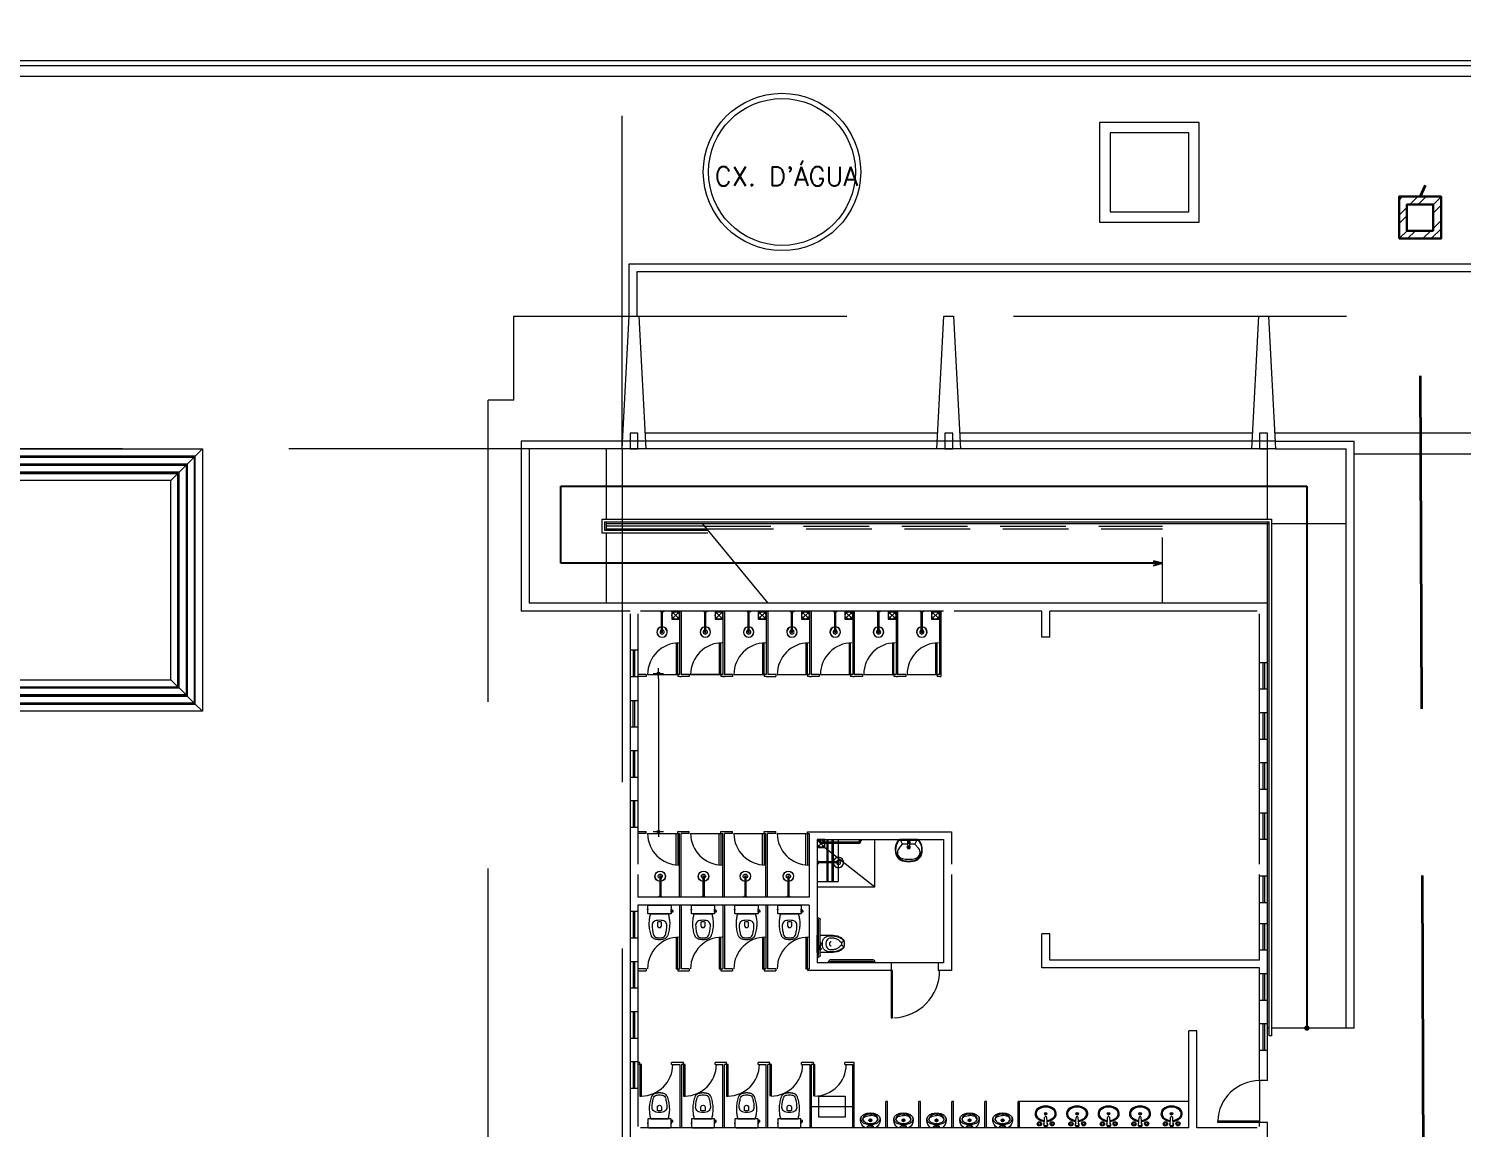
# Model space of a CAD drawing. Header units: millimetres. Extents: x 214 to 1190, y -192 to 1092.
# Drawn here: x 643.88 to 671.2, y 946.25 to 967.21 of the extents above; entities that cross this region are included whole.
import ezdxf
from ezdxf.enums import TextEntityAlignment as Align

# ---------------------------------------------------------------- set-up
doc = ezdxf.new("R2010")
doc.units = ezdxf.units.MM
for name, pattern in [('DASHDOT', [25.4, 12.7, -6.35, 0, -6.35]), ('HIDDEN', [9.525, 6.35, -3.175]), ('HIDDEN2', [4.7625, 3.175, -1.5875]), ('NASCOSTA2', [0.1875, 0.125, -0.0625])]:
    doc.linetypes.add(name, pattern=pattern)
for name, color, linetype, lineweight in [('I-ARQ', 8, 'Continuous', 0), ('I-CAIXAS', 3, 'Continuous', 30), ('I-ELET_PISO', 5, 'HIDDEN', 35), ('I-NORMO_ARQ', 9, 'Continuous', 0)]:
    doc.layers.add(name, color=color, linetype=linetype, lineweight=lineweight)
doc.styles.add('COTA100', font='ROMANS.SHX')
doc.styles.add('COTA200', font='ROMANS.SHX')
doc.dimstyles.new('COTA100', dxfattribs={"dimtxt": 0.18, "dimasz": 0.18, "dimexe": 0.05, "dimexo": 0.06, "dimgap": 0.1, "dimtad": 1, "dimzin": 4, "dimdsep": 46, "dimtxsty": 'COTA100', "dimblk": 'BOLA', "dimcen": 0.09, "dimdle": 0.05, "dimse1": 1, "dimse2": 1, "dimclrd": 256, "dimclrt": 2, "dimadec": 0, "dimazin": 0, "dimtfac": 1, "dimtix": 1, "dimtmove": 2, "dimatfit": 1, "dimldrblk": 'OPEN30', "dimfxl": 1, "dimtolj": 1, "dimtzin": 4, "dimarcsym": 0})

# ---------------------------------------------------------------- blocks, each defined once
blk = doc.blocks.new('A$C7A5F3391')
at = {"layer": 'I-ARQ', "ltscale": 10}
for p, q in [((0.135, 4.865), (0, 5)), ((4.865, 4.865), (5, 5)), ((0.29, 4.71), (0.155, 4.845)), ((0.445, 4.555), (0.31, 4.69)), ((4.555, 4.555), (4.69, 4.69)), ((4.71, 4.71), (4.845, 4.845)), ((0.465, 4.535), (0.6, 4.4)), ((4.535, 4.535), (4.4, 4.4)), ((0.465, 0.465), (0.6, 0.6)), ((4.535, 0.465), (4.4, 0.6)), ((0.29, 0.29), (0.155, 0.155)), ((0.445, 0.445), (0.31, 0.31)), ((4.555, 0.445), (4.69, 0.31)), ((4.71, 0.29), (4.845, 0.155)), ((0.135, 0.135), (0, 0)), ((4.865, 0.135), (5, 0))]:
    blk.add_line(p, q, dxfattribs=at)
for points in [[(0, 4.865), (0, 5), (5, 5), (5, 0), (4.865, 0)], [(5, 0.135), (5, 0), (0, 0), (0, 5), (0.135, 5)], [(0, 4.71), (0, 4.845)], [(0, 4.555), (0, 4.69)], [(0.135, 4.865), (0.135, 0.135), (4.865, 0.135)], [(4.865, 0.135), (4.865, 4.865), (0.135, 4.865)], [(0.155, 4.845), (4.845, 4.845), (4.845, 0.155), (0.155, 0.155), (0.155, 4.845)], [(0.29, 4.71), (0.29, 0.29), (4.71, 0.29)], [(0.29, 4.575), (0.29, 4.71), (4.71, 4.71), (4.71, 0.465)], [(4.71, 0.29), (4.71, 4.71), (0.29, 4.71)], [(4.535, 0.29), (0.29, 0.29), (0.29, 4.535)], [(4.535, 0.465), (0.465, 0.465), (0.465, 4.535)], [(4.535, 0), (4.4, 0)]]:
    blk.add_lwpolyline(points, dxfattribs=at)
for points in [[(4.69, 0.31), (0.31, 0.31), (0.31, 4.69), (4.69, 4.69), (4.69, 0.31)], [(4.555, 0.445), (4.555, 4.555), (0.445, 4.555), (0.445, 0.445), (4.555, 0.445)], [(0.465, 4.535), (0.465, 0.465), (4.535, 0.465), (4.535, 4.535)], [(4.4, 0.6), (4.4, 4.4), (0.6, 4.4), (0.6, 0.6), (4.4, 0.6)]]:
    blk.add_lwpolyline(points, close=True, dxfattribs=at)
blk = doc.blocks.new('_Open30')
at = {"color": 0, "linetype": 'ByBlock', "lineweight": -2}
for p, q in [((-1, 0.27), (0, 0)), ((0, 0), (-1, -0.27)), ((0, 0), (-1, 0))]:
    blk.add_line(p, q, dxfattribs=at)
blk = doc.blocks.new('BOLA')
blk.add_hatch(color=0).paths.add_polyline_path([(-0.25, 0, 1), (0.25, 0, 1)])
at = {"color": 0}
for p, q in [((-1, 0), (-0.25, 0)), ((0, 1), (0, 0.25)), ((0.25, 0), (1, 0)), ((0, -0.25), (0, -1))]:
    blk.add_line(p, q, dxfattribs=at)
blk.add_circle((0, 0), 0.25, dxfattribs=at)
blk = doc.blocks.new('M-712-s')
blk.add_lwpolyline([(0, -0.28, -0.054423), (-0.08, -0.269, -0.129975), (-0.14, -0.24, -0.115349), (-0.18, -0.19, -0.10182), (-0.186, -0.14, -0.216856), (-0.112, -0.002, -0.186978), (-0.108, 0), (0, 0), (0.108, 0, -0.186978), (0.112, -0.002, -0.216856), (0.186, -0.14, -0.10182), (0.18, -0.19, -0.115349), (0.14, -0.24, -0.129975), (0.08, -0.269, -0.054423)], format="xyb", close=True)
for points in [[(-0.022, -0.036, 0.511016), (-0.026, -0.03), (-0.049, -0.027, -0.298443), (-0.053, -0.025), (-0.054, 0)], [(0.022, -0.036, -0.511016), (0.026, -0.03), (0.049, -0.027, 0.298443), (0.053, -0.025), (0.055, 0)], [(-0.144, -0.152, 0.234308), (-0.1, -0.211, 0.122381), (0, -0.234)], [(-0.059, -0.003), (-0.057, -0.023, 0.358326), (-0.05, -0.029), (-0.027, -0.032, -0.447938), (-0.025, -0.035, 0.216474), (-0.024, -0.058)], [(0.144, -0.152, -0.234308), (0.1, -0.211, -0.122381), (0, -0.234)], [(0.059, -0.003), (0.057, -0.023, -0.358326), (0.05, -0.029), (0.027, -0.032, 0.447938), (0.025, -0.035, -0.216474), (0.024, -0.058)]]:
    blk.add_lwpolyline(points, format="xyb")
for centre, radius in [((-0.024, -0.141), 0.004), ((0, -0.045), 0.024), ((-0.017, -0.124), 0.004), ((-0.017, -0.158), 0.004), ((0, -0.045), 0.0075), ((0, -0.117), 0.004), ((0, -0.141), 0.004), ((0, -0.165), 0.004), ((0.017, -0.124), 0.004), ((0.017, -0.158), 0.004), ((0.024, -0.141), 0.004)]:
    blk.add_circle(centre, radius)
at = {"linetype": 'DASHDOT'}
blk.add_circle((0, -0.141), 0.024, dxfattribs=at)
for centre, radius, start, end in [((-0.114, -0.167), 0.0703, 144.1436, 198.97), ((-0.065, -0.204), 0.131, 109.1635, 143.5427), ((-0.091, -0.166), 0.0543, 165.3439, 194.6479), ((-0.091, -0.166), 0.0543, 151.102, 165.3439), ((-0.047, -0.148), 0.102, 198.4266, 238.893), ((-0.043, -0.202), 0.114, 103.6891, 147.0714), ((-0.007, -0.337), 0.276, 92.3143, 111.5339), ((-0.003, -0.061), 0.199, 240.9353, 270.9922), ((-0.005, -0.275), 0.195, 88.4724, 109.3888), ((0.005, -0.275), 0.195, 70.6112, 91.5276), ((0.003, -0.061), 0.199, 269.0078, 299.0647), ((0.007, -0.337), 0.276, 68.4661, 87.6857), ((0.043, -0.202), 0.114, 32.9286, 76.3109), ((0.047, -0.148), 0.102, 301.107, 341.5734), ((0.065, -0.204), 0.131, 36.4573, 70.8365), ((0.091, -0.166), 0.0543, 14.6561, 28.898), ((0.091, -0.166), 0.0543, 345.3521, 14.6561), ((0.114, -0.167), 0.0703, 341.03, 35.8564)]:
    blk.add_arc(centre, radius, start, end)
blk = doc.blocks.new('Coval2')
for p, q in [((-0.031, -0.032), (-0.02, -0.178)), ((0.031, -0.032), (0.022, -0.178))]:
    blk.add_line(p, q)
for centre, radius in [((-0.122, -0.056), 0.0398), ((-0.122, -0.056), 0.0218), ((0.12, -0.055), 0.0406), ((0.12, -0.055), 0.0228)]:
    blk.add_circle(centre, radius)
at = {"color": 0}
for radius in [0.0248, 0.0188, 0.0146]:
    blk.add_circle((0.002, -0.248), radius, dxfattribs=at)
for centre, radius, start, end in [((-0.071, -0.251), 0.129, 144.5232, 173.1767), ((-0.077, -0.248), 0.123, 174.4524, 224.3819), ((-0.077, -0.248), 0.103, 174.578, 224.0021), ((-0.071, -0.251), 0.109, 144.8047, 173.0573), ((-0.055, -0.273), 0.155, 120.725, 141.4841), ((-0.055, -0.273), 0.135, 120.5755, 141.2533), ((0.001, -0.349), 0.249, 96.0812, 122.7375), ((0.001, -0.349), 0.229, 96.2293, 122.828), ((0, -0.04), 0.0405, 315.9756, 227.3975), ((0, -0.069), 0.0483, 50.0629, 129.9371), ((0.001, -0.17), 0.0225, 202.02, 337.98), ((0.004, -0.349), 0.229, 57.172, 84.7119), ((0.004, -0.349), 0.249, 57.2625, 84.855), ((0.06, -0.273), 0.135, 38.7467, 59.4245), ((0.06, -0.273), 0.155, 38.5159, 59.275), ((0.081, -0.248), 0.103, 315.9979, 5.422), ((0.076, -0.251), 0.109, 6.9427, 35.1953), ((0.081, -0.248), 0.123, 315.6181, 5.5476), ((0.076, -0.251), 0.129, 6.8233, 35.4768), ((0, -0.148), 0.249, 228.3244, 270.4838), ((0, -0.148), 0.228, 228.5041, 270.4838), ((0.004, -0.148), 0.228, 269.5162, 311.4959), ((0.004, -0.148), 0.249, 269.5162, 311.6756)]:
    blk.add_arc(centre, radius, start, end)
blk = doc.blocks.new('Chuveiro3')
at = {"color": 0}
for p, q in [((-0.01, 0.4), (-0.01, 0.015)), ((0.01, 0.4), (0.01, 0.015)), ((-0.025, 0.015), (-0.04, 0)), ((-0.04, 0), (0.04, 0)), ((-0.025, 0.015), (0.025, 0.015)), ((0.025, 0.015), (0.04, 0))]:
    blk.add_line(p, q, dxfattribs=at)
for radius, start, end in [(0.1, 275.7392, 264.2608), (0.098, 275.7392, 264.2608), (0.04, 284.4775, 255.5225), (0.01, 0, 180)]:
    blk.add_arc((0, 0.4), radius, start, end, dxfattribs=at)
blk = doc.blocks.new('Cxaclop')
at = {"color": 0, "linetype": 'ByBlock'}
for p, q in [((-0.252, -0.102), (-0.236, -0.102)), ((-0.252, -0.102), (-0.252, -0.138)), ((-0.252, -0.138), (-0.236, -0.138)), ((-0.236, -0.138), (-0.236, -0.102))]:
    blk.add_line(p, q, dxfattribs=at)
for p, q in [((-0.222, -0.021), (-0.222, -0.153)), ((-0.205, -0.17), (0.205, -0.17)), ((0.201, 0), (-0.201, 0)), ((0.222, -0.153), (0.222, -0.021))]:
    blk.add_line(p, q)
blk.add_lwpolyline([(-0.236, -0.105), (-0.236, -0.136), (-0.222, -0.136), (-0.222, -0.105)], close=True, dxfattribs=at)
for points in [[(-0.225, -0.076, 0.197763), (-0.225, -0.076, 0.15883), (-0.228, -0.085, 0.161377), (-0.225, -0.094, 0.197763), (-0.225, -0.094), (-0.222, -0.094), (-0.222, -0.076)], [(0.222, -0.076), (0.222, -0.094), (0.225, -0.094, 0.197763), (0.225, -0.094, 0.161404), (0.228, -0.085, 0.158802), (0.225, -0.076, 0.197763), (0.225, -0.076)]]:
    blk.add_lwpolyline(points, format="xyb", close=True, dxfattribs=at)
for points in [[(-0.167, -0.17, -0.003882), (-0.177, -0.205, 0.024258), (-0.19, -0.285, 0.02486), (-0.195, -0.335, 0.033324), (-0.194, -0.385, 0.02486), (-0.191, -0.425, 0.012268), (-0.184, -0.475, 0.015806), (-0.172, -0.525, 0.026699), (-0.157, -0.575, 0.021919), (-0.149, -0.595, 0.174675), (-0.1, -0.643, 0.045452), (-0.07, -0.653, 0.022856), (-0.057, -0.656, 0.041289), (-0.03, -0.66, 0.039166), (-0.025, -0.661, 0.012899), (-0.023, -0.661, 0.04333), (0, -0.661, 0.04333), (0.023, -0.661, 0.052091), (0.03, -0.66, 0.041289), (0.057, -0.656, 0.022856), (0.07, -0.653, 0.045452), (0.1, -0.643, 0.174675), (0.15, -0.595, 0.021919), (0.157, -0.575, 0.026699), (0.173, -0.525, 0.015806), (0.184, -0.475, 0.012268), (0.191, -0.425, 0.02486), (0.194, -0.385, 0.033324), (0.194, -0.335, 0.02486), (0.19, -0.285, 0.024258), (0.177, -0.205, -0.003882), (0.167, -0.17)], [(0.104, -0.313, -0.234638), (0.14, -0.385, -0.044666), (0.132, -0.486, -0.031515), (0.114, -0.566, -0.151063), (0.095, -0.599, -0.148094), (0.059, -0.619, -0.031073), (0.045, -0.621, -0.035055), (0, -0.626, -0.035055), (-0.045, -0.621, -0.031073), (-0.059, -0.619, -0.148094), (-0.095, -0.599, -0.151063), (-0.114, -0.566, -0.031515), (-0.132, -0.486, -0.044666), (-0.14, -0.385, -0.234638), (-0.104, -0.313, -0.129345), (-0.061, -0.296, -0.041331), (0, -0.291, -0.041331), (0.061, -0.296, -0.129345)]]:
    blk.add_lwpolyline(points, format="xyb", close=True)
blk.add_lwpolyline([(0.04, -0.326), (0.04, -0.391, -1.002091), (-0.04, -0.391), (-0.04, -0.326, -0.054282), (0, -0.322, -0.054282), (0.04, -0.326, 1.56536)], format="xyb", dxfattribs=at)
for centre, radius, start, end in [((-0.203, -0.019), 0.019, 84.255, 185.745), ((0.203, -0.019), 0.019, 354.255, 95.745), ((-0.206, -0.154), 0.0164, 178.7026, 272.174), ((0.206, -0.154), 0.0164, 267.826, 1.2974)]:
    blk.add_arc(centre, radius, start, end)
blk = doc.blocks.new('Alça')
at = {"ltscale": 0.5}
for p, q in [((-0.013, 0.01), (-0.03, 0.01)), ((-0.03, 0), (-0.03, 0.01)), ((0.03, 0), (-0.03, 0)), ((0.012, 0.01), (0.03, 0.01)), ((0.03, 0), (0.03, 0.01))]:
    blk.add_line(p, q, dxfattribs=at)
at = {"color": 0, "ltscale": 0.5}
for p, q in [((-0.029, 0), (-0.029, 0.01)), ((-0.026, 0), (-0.026, 0.01)), ((-0.021, 0), (-0.021, 0.01)), ((0, 0.01), (0, 0)), ((0.021, 0), (0.021, 0.01)), ((0.026, 0), (0.026, 0.01)), ((0.029, 0), (0.029, 0.01)), ((0.737, 0.062), (0.037, 0.062))]:
    blk.add_line(p, q, dxfattribs=at)
for p, q in [((-0.013, 0.025), (-0.013, 0.01)), ((-0.013, 0.01), (0.012, 0.01)), ((0.012, 0.025), (0.012, 0.01)), ((0.037, 0.075), (0.737, 0.075)), ((0.037, 0.05), (0.737, 0.05)), ((0.763, 0.01), (0.745, 0.01)), ((0.745, 0), (0.745, 0.01)), ((0.745, 0), (0.805, 0)), ((0.763, 0.025), (0.763, 0.01)), ((0.763, 0.01), (0.788, 0.01)), ((0.788, 0.025), (0.788, 0.01)), ((0.788, 0.01), (0.805, 0.01)), ((0.805, 0), (0.805, 0.01))]:
    blk.add_line(p, q)
at = {"color": 0}
for p, q in [((-0.012, 0.025), (-0.012, 0.01)), ((-0.009, 0.025), (-0.009, 0.01)), ((0, 0.025), (0, 0.01)), ((0.009, 0.025), (0.009, 0.01)), ((0.012, 0.025), (0.012, 0.01)), ((0.037, 0.074), (0.737, 0.074)), ((0.037, 0.071), (0.737, 0.071)), ((0.037, 0.054), (0.737, 0.054)), ((0.037, 0.051), (0.737, 0.051)), ((0.746, 0), (0.746, 0.01)), ((0.749, 0), (0.749, 0.01)), ((0.754, 0), (0.754, 0.01)), ((0.764, 0.025), (0.764, 0.01)), ((0.766, 0.025), (0.766, 0.01)), ((0.775, 0.025), (0.775, 0.01)), ((0.775, 0.01), (0.775, 0)), ((0.784, 0.025), (0.784, 0.01)), ((0.787, 0.025), (0.787, 0.01)), ((0.796, 0), (0.796, 0.01)), ((0.801, 0), (0.801, 0.01)), ((0.804, 0), (0.804, 0.01))]:
    blk.add_line(p, q, dxfattribs=at)
for centre, radius, start, end in [((0.037, 0.025), 0.05, 90, 180), ((0.037, 0.025), 0.025, 90, 180), ((0.737, 0.025), 0.05, 0, 90), ((0.737, 0.025), 0.025, 0, 90)]:
    blk.add_arc(centre, radius, start, end)
for centre, radius, start, end in [((0.037, 0.025), 0.049, 90, 180), ((0.037, 0.025), 0.046, 90, 180), ((0.037, 0.025), 0.0375, 90, 180), ((0.037, 0.025), 0.029, 90, 180), ((0.037, 0.025), 0.026, 90, 180), ((0.737, 0.025), 0.049, 0, 90), ((0.737, 0.025), 0.046, 0, 90), ((0.737, 0.025), 0.0375, 0, 90), ((0.737, 0.025), 0.029, 0, 90), ((0.737, 0.025), 0.026, 0, 90)]:
    blk.add_arc(centre, radius, start, end, dxfattribs=at)
blk = doc.blocks.new('DEFICIENTE_PL_0002')
at = {"layer": 'I-ARQ', "linetype": 'ByBlock'}
for p, q in [((-0.15, 1.11), (-0.135, 1.11)), ((-0.135, 1.05), (-0.135, 1.11)), ((-0.135, 1.095), (-0.12, 1.095)), ((-0.15, 1.05), (-0.135, 1.05)), ((-0.135, 1.065), (-0.12, 1.065)), ((-0.12, 0.255), (-0.12, 1.065)), ((-0.09, 0.255), (-0.09, 1.065)), ((0.237, 0.466), (0.183, 0.466)), ((-0.15, 0.27), (-0.135, 0.27)), ((-0.15, 0.21), (-0.135, 0.21)), ((-0.135, 0.21), (-0.135, 0.27)), ((-0.135, 0.255), (-0.12, 0.255)), ((-0.135, 0.225), (-0.12, 0.225)), ((-0.06, 0.015), (0, 0.015)), ((-0.06, 0), (-0.06, 0.015)), ((-0.045, 0.015), (-0.045, 0.03)), ((-0.015, 0.06), (0.675, 0.06)), ((-0.015, 0.03), (0.675, 0.03)), ((-0.015, 0.015), (-0.015, 0.03)), ((0, 0), (0, 0.015)), ((0.085, 0), (0.085, 0.01)), ((0.085, 0), (0.145, 0)), ((0.095, 0.062), (0.095, 0.072)), ((0.152, 0.062), (0.095, 0.062)), ((0.152, 0.028), (0.095, 0.028)), ((0.095, 0.013), (0.095, 0.028)), ((0.098, 0.07), (0.098, 0.074)), ((0.098, 0.013), (0.098, 0.023)), ((0.11, 0.067), (0.1, 0.067)), ((0.11, 0.025), (0.1, 0.025)), ((0.113, 0.07), (0.113, 0.077)), ((0.113, 0.015), (0.113, 0.023)), ((0.118, 0.07), (0.118, 0.077)), ((0.118, 0.015), (0.118, 0.023)), ((0.13, 0.067), (0.12, 0.067)), ((0.13, 0.025), (0.12, 0.025)), ((0.133, 0.07), (0.133, 0.074)), ((0.133, 0.013), (0.133, 0.023)), ((0.135, 0.062), (0.135, 0.072)), ((0.135, 0.013), (0.135, 0.028)), ((0.145, 0), (0.145, 0.01)), ((0.152, 0.065), (0.162, 0.065)), ((0.152, 0.06), (0.152, 0.065)), ((0.152, 0.025), (0.152, 0.03)), ((0.152, 0.025), (0.162, 0.025)), ((0.162, 0.06), (0.162, 0.065)), ((0.172, 0.062), (0.162, 0.062)), ((0.162, 0.025), (0.162, 0.03)), ((0.172, 0.028), (0.162, 0.028)), ((0.181, 0.065), (0.172, 0.065)), ((0.172, 0.06), (0.172, 0.065)), ((0.172, 0.025), (0.172, 0.03)), ((0.181, 0.025), (0.172, 0.025)), ((0.66, 0), (0.66, 0.015)), ((0.66, 0.015), (0.72, 0.015)), ((0.675, 0.015), (0.675, 0.03)), ((0.705, 0.015), (0.705, 0.03)), ((0.72, 0), (0.72, 0.015))]:
    blk.add_line(p, q, dxfattribs=at)
for points in [[(0.375, 0.257, 0.049648), (0.365, 0.362, 0.06346), (0.338, 0.44, 0.103485), (0.292, 0.499, 0.178458), (0.25, 0.515), (0.17, 0.515, 0.178458), (0.128, 0.499, 0.103485), (0.082, 0.44, 0.06346), (0.055, 0.362, 0.049648), (0.045, 0.257), (0.045, 0.06)], [(0.045, 0.03), (0.045, 0), (0.375, 0), (0.375, 0.03, 0.049648)], [(0.25, 0.269, -0.111064), (0.247, 0.256, -0.102841), (0.238, 0.244, -0.093011), (0.226, 0.237, -0.087082), (0.21, 0.234, -0.087082), (0.194, 0.237, -0.093011), (0.182, 0.244, -0.102841), (0.173, 0.256, -0.111064), (0.17, 0.269, -0.111064)], [(0.375, 0.06), (0.375, 0.257, 0.049648)]]:
    blk.add_lwpolyline(points, format="xyb", dxfattribs=at)
blk.add_lwpolyline([(0.134, 0.492, 0.103485), (0.091, 0.435, 0.06346), (0.065, 0.36, 0.049648), (0.055, 0.257, 0.075858), (0.064, 0.197, 0.086069), (0.089, 0.15, 0.105985), (0.128, 0.116, 0.126201), (0.17, 0.105), (0.25, 0.105, 0.126201), (0.292, 0.116, 0.105985), (0.331, 0.15, 0.086069), (0.356, 0.197, 0.075858), (0.365, 0.257, 0.049648), (0.355, 0.36, 0.06346), (0.329, 0.435, 0.103485), (0.286, 0.492, 0.097511), (0.274, 0.497, 0.09808), (0.262, 0.497, 0.098895), (0.251, 0.492, 0.099479), (0.242, 0.484, 0.099479), (0.238, 0.472, 0.098895), (0.238, 0.46, 0.09808), (0.242, 0.449, 0.097511), (0.251, 0.44, -0.102445), (0.287, 0.403, -0.077884), (0.31, 0.351, -0.065096), (0.319, 0.283, -0.024284), (0.318, 0.257, -0.115331), (0.31, 0.224, -0.103946), (0.286, 0.194, -0.091071), (0.252, 0.174, -0.083675), (0.21, 0.167, -0.083675), (0.168, 0.174, -0.091071), (0.134, 0.194, -0.103946), (0.11, 0.224, -0.115331), (0.102, 0.257, -0.024284), (0.101, 0.283, -0.065096), (0.11, 0.351, -0.077884), (0.133, 0.403, -0.102445), (0.169, 0.44, 0.097511), (0.178, 0.449, 0.09808), (0.182, 0.46, 0.098895), (0.182, 0.472, 0.099479), (0.178, 0.484, 0.099479), (0.169, 0.492, 0.098895), (0.158, 0.497, 0.09808), (0.146, 0.497, 0.097511)], format="xyb", close=True, dxfattribs=at)
for points in [[(0.221, 0.06), (0.22, 0.062), (0.2, 0.062), (0.199, 0.06)], [(0.199, 0.03), (0.2, 0.028), (0.22, 0.028), (0.221, 0.03)]]:
    blk.add_lwpolyline(points, dxfattribs=at)
for centre, radius, start, end in [((-0.12, 1.065), 0.03, 0, 90), ((-0.12, 0.255), 0.03, 270, 0), ((-0.015, 0.03), 0.03, 90, 180), ((0.115, -0.078), 0.0925, 71.0754, 108.9246), ((0.122, 0.045), 0.0325, 147.7952, 152.5131), ((0.122, 0.045), 0.0325, 207.4869, 212.2048), ((0.115, 0.035), 0.0425, 61.9275, 118.0725), ((0.1, 0.07), 0.0025, 180, 270), ((0.1, 0.023), 0.0025, 90, 180), ((0.11, 0.07), 0.0025, 270, 0), ((0.11, 0.023), 0.0025, 0, 90), ((0.12, 0.07), 0.0025, 180, 270), ((0.12, 0.023), 0.0025, 90, 180), ((0.13, 0.07), 0.0025, 270, 0), ((0.13, 0.023), 0.0025, 0, 90), ((0.108, 0.045), 0.0325, 27.4864, 32.2042), ((0.108, 0.045), 0.0325, 327.7958, 332.5136), ((0.21, 0.045), 0.035, 25.3769, 154.6231), ((0.21, 0.045), 0.035, 205.3769, 334.6231), ((0.21, 0.045), 0.02, 48.5904, 131.4096), ((0.21, 0.045), 0.02, 228.5904, 311.4096), ((0.675, 0.03), 0.03, 0, 90)]:
    blk.add_arc(centre, radius, start, end, dxfattribs=at)
blk = doc.blocks.new('lav')
at = {"layer": 'I-ARQ', "linetype": 'Continuous'}
for p, q in [((-0.116, 0.09), (-0.184, 0.162)), ((0.175, 0.01), (-0.175, 0.01)), ((-0.175, 0), (0.175, 0)), ((-0.155, 0.01), (-0.116, 0.09)), ((-0.116, 0.09), (-0.023, 0.09)), ((-0.031, 0.142), (-0.031, 0.142)), ((-0.031, 0.142), (-0.031, 0.142)), ((0.023, 0.09), (0.116, 0.09)), ((0.185, 0.162), (0.116, 0.09)), ((0.116, 0.09), (0.156, 0.01))]:
    blk.add_line(p, q, dxfattribs=at)
at = {"layer": 'I-ARQ'}
for p, q in [((-0.025, 0.074), (0.025, 0.074)), ((-0.018, 0.123), (0.018, 0.123))]:
    blk.add_line(p, q, dxfattribs=at)
blk.add_lwpolyline([(0.025, 0.042), (0.025, 0.074), (0.015, 0.146, 1), (-0.014, 0.146), (-0.025, 0.074), (-0.025, 0.042, 0.414214), (-0.015, 0.032), (0.015, 0.032, 0.414214)], format="xyb", close=True, dxfattribs=at)
for radius in [0.0186, 0.00857]:
    blk.add_circle((0, 0.05), radius, dxfattribs=at)
at = {"layer": 'I-ARQ', "linetype": 'Continuous'}
blk.add_circle((0, 0.05), 0.0137, dxfattribs=at)
for centre, radius, start, end in [((0.027, 0.191), 0.286, 152.9119, 219.4392), ((0.027, 0.191), 0.276, 153.029, 219.8949), ((-0.053, 0.206), 0.21, 97.8851, 146.3536), ((-0.053, 0.206), 0.2, 97.8851, 146.3011), ((-0.098, 0.244), 0.119, 104.7036, 223.4431), ((0, -0.129), 0.505, 75.2964, 104.7036), ((0, -0.178), 0.597, 82.1149, 97.8851), ((0, -0.178), 0.587, 82.1149, 97.8851), ((0.053, 0.206), 0.2, 33.6983, 82.1149), ((0.053, 0.206), 0.21, 33.5371, 82.1149), ((0.098, 0.244), 0.119, 316.5569, 75.2964), ((-0.026, 0.191), 0.276, 320.1051, 26.9706), ((-0.026, 0.191), 0.286, 320.5608, 27.0881), ((-0.174, 0.025), 0.025, 217.0047, 266.1146), ((-0.175, 0.023), 0.013, 219.8949, 270), ((0, 0.142), 0.031, 307.1781, 232.8219), ((0, 0.142), 0.021, 0, 180), ((0, 0.142), 0.021, 180, 216.1073), ((0, 0.142), 0.021, 323.8927, 0), ((0.175, 0.023), 0.013, 270, 320.1051), ((0.175, 0.023), 0.0226, 270, 326.1069)]:
    blk.add_arc(centre, radius, start, end, dxfattribs=at)
blk = doc.blocks.new('USERTICK')
at = {"color": 0}
for p, q in [((-1, 0), (1, 0)), ((0, 1), (0, -1))]:
    blk.add_line(p, q, dxfattribs=at)
blk.add_circle((0, 0), 0.25, dxfattribs=at)
blk = doc.blocks.new('cxa1')
at = {"layer": 'I-ARQ'}
h = blk.add_hatch(dxfattribs=at)
h.set_pattern_fill('STEEL', color=256, scale=0.1, angle=-90, style=0)
h.set_pattern_definition([(315, (0, 0), (0.224506403027, 0.224506403027), []), (315, (0.15875, -6e-17), (0.224506403027, 0.224506403027), [])])
h.paths.add_polyline_path([(464518.793, 9296201.712), (464518.793, 9296202.512), (464517.993, 9296202.512), (464517.993, 9296201.712)])
h.paths.add_polyline_path([(464518.143, 9296201.862), (464518.143, 9296202.362), (464518.643, 9296202.362), (464518.643, 9296201.862)], flags=16)
at = {"layer": 'I-CAIXAS'}
for points in [[(464518.793, 9296201.712), (464518.793, 9296202.512), (464517.993, 9296202.512), (464517.993, 9296201.712)], [(464518.644, 9296201.862), (464518.644, 9296202.362), (464518.144, 9296202.362), (464518.144, 9296201.862)]]:
    blk.add_lwpolyline(points, close=True, dxfattribs=at)

msp = doc.modelspace()

# ---------------------------------------------------------------- linework, layer by layer
at = {"layer": 'I-ARQ', "linetype": 'HIDDEN'}
for p, q in [((655.192, 959.199), (655.192, 971.199)), ((653.125, 961.729), (717.692, 961.729)), ((653.125, 960.129), (653.125, 961.729)), ((653.125, 960.129), (652.641, 960.129)), ((652.641, 935.329), (652.641, 960.129)), ((655.192, 959.199), (622.616, 959.199)), ((655.192, 959.199), (655.192, 936.259)), ((659.097, 950.953), (659.097, 951.753)), ((659.117, 950.953), (659.117, 951.753)), ((659.197, 950.953), (659.197, 951.753)), ((659.217, 950.953), (659.217, 951.753)), ((659.307, 951.753), (659.307, 950.953)), ((658.907, 950.953), (659.307, 950.953))]:
    msp.add_line(p, q, dxfattribs=at)
at = {"layer": 'I-ARQ'}
for p, q in [((655.325, 961.729), (655.325, 962.729)), ((655.325, 962.729), (661.55, 962.729)), ((661.55, 962.729), (715.508, 962.729)), ((655.475, 961.729), (655.475, 962.579)), ((655.475, 962.579), (661.7, 962.579)), ((661.7, 962.579), (715.358, 962.579)), ((667.634, 959.349), (653.267, 959.349)), ((653.267, 959.349), (653.267, 956.109)), ((661.207, 959.499), (655.626, 959.499)), ((667.207, 959.499), (661.626, 959.499)), ((673.207, 959.499), (667.626, 959.499)), ((667.642, 959.349), (669.142, 959.349)), ((669.142, 948.159), (669.142, 959.349)), ((667.642, 959.199), (653.417, 959.199)), ((653.417, 959.199), (653.417, 956.259)), ((654.887, 959.199), (654.887, 957.859)), ((667.467, 959.199), (667.317, 959.199)), ((667.492, 957.859), (667.492, 959.199)), ((667.642, 959.199), (668.992, 959.199)), ((668.992, 948.159), (668.992, 959.199)), ((709.642, 959.099), (669.142, 959.099)), ((654.807, 957.859), (667.572, 957.859)), ((654.807, 957.859), (654.807, 957.599)), ((654.857, 957.809), (667.522, 957.809)), ((654.857, 957.809), (654.857, 957.649)), ((654.887, 957.809), (654.887, 957.649)), ((654.887, 957.779), (667.522, 957.779)), ((654.887, 957.779), (654.887, 957.679)), ((656.774, 957.729), (654.887, 957.729)), ((657.974, 956.259), (656.724, 957.779)), ((667.492, 956.259), (667.492, 957.809)), ((667.522, 948.009), (667.522, 957.809)), ((667.572, 948.009), (667.572, 957.859)), ((667.572, 957.779), (668.992, 957.779)), ((654.807, 957.599), (656.824, 957.599)), ((654.857, 957.649), (656.824, 957.649)), ((654.887, 957.679), (656.824, 957.679)), ((654.887, 957.599), (654.887, 956.259)), ((655.342, 956.109), (653.267, 956.109)), ((655.342, 956.259), (653.417, 956.259)), ((667.492, 956.259), (655.342, 956.259)), ((655.342, 956.059), (655.342, 952.489)), ((655.492, 956.059), (655.492, 951.284)), ((661.317, 956.109), (655.542, 956.109)), ((656.287, 956.102), (656.137, 955.952)), ((656.287, 955.952), (656.137, 956.102)), ((656.287, 956.109), (656.287, 954.902)), ((656.317, 956.109), (656.317, 954.902)), ((657.112, 956.102), (656.962, 955.952)), ((657.112, 955.952), (656.962, 956.102)), ((657.112, 956.109), (657.112, 954.902)), ((657.142, 956.109), (657.142, 954.902)), ((657.937, 956.102), (657.787, 955.952)), ((657.937, 955.952), (657.787, 956.102)), ((657.937, 956.109), (657.937, 954.902)), ((657.967, 956.109), (657.967, 954.902)), ((658.762, 956.102), (658.612, 955.952)), ((658.762, 955.952), (658.612, 956.102)), ((658.762, 956.109), (658.762, 954.902)), ((658.792, 956.109), (658.792, 954.902)), ((659.587, 956.102), (659.437, 955.952)), ((659.587, 955.952), (659.437, 956.102)), ((659.587, 956.109), (659.587, 954.902)), ((659.617, 956.109), (659.617, 954.902)), ((660.412, 956.102), (660.262, 955.952)), ((660.412, 955.952), (660.262, 956.102)), ((660.412, 956.109), (660.412, 954.902)), ((660.442, 956.109), (660.442, 954.902)), ((661.237, 956.102), (661.087, 955.952)), ((661.237, 955.952), (661.087, 956.102)), ((661.237, 956.109), (661.237, 954.902)), ((661.267, 956.109), (661.267, 954.862)), ((663.192, 956.109), (661.517, 956.109)), ((663.192, 955.609), (663.192, 956.109)), ((663.342, 955.609), (663.342, 956.109)), ((667.292, 956.109), (663.342, 956.109)), ((667.342, 951.284), (667.342, 956.059)), ((667.492, 947.159), (667.492, 956.259)), ((667.492, 953.234), (667.492, 956.059)), ((656.222, 955.502), (656.222, 954.902)), ((656.252, 954.902), (656.252, 955.502)), ((657.042, 955.502), (657.042, 954.902)), ((657.072, 954.902), (657.072, 955.502)), ((657.867, 955.502), (657.867, 954.902)), ((657.897, 954.902), (657.897, 955.502)), ((658.692, 955.502), (658.692, 954.902)), ((658.722, 954.902), (658.722, 955.502)), ((659.517, 955.502), (659.517, 954.902)), ((659.547, 954.902), (659.547, 955.502)), ((660.342, 955.502), (660.342, 954.902)), ((660.372, 954.902), (660.372, 955.502)), ((661.167, 955.502), (661.167, 954.902)), ((661.197, 954.902), (661.197, 955.502)), ((663.342, 955.609), (663.192, 955.609)), ((655.652, 954.902), (655.492, 954.902)), ((655.652, 954.862), (655.492, 954.862)), ((655.652, 954.902), (655.652, 954.862)), ((655.677, 954.902), (656.247, 954.902)), ((655.882, 954.819), (655.882, 952.003)), ((656.287, 954.902), (656.222, 954.902)), ((656.222, 954.902), (656.252, 954.902)), ((656.252, 954.902), (656.252, 954.862)), ((656.287, 954.862), (656.252, 954.862)), ((656.287, 954.862), (656.317, 954.862)), ((657.112, 954.902), (656.317, 954.902)), ((656.472, 954.862), (656.317, 954.862)), ((656.472, 954.903), (656.472, 954.862)), ((656.497, 954.902), (657.067, 954.902)), ((657.042, 954.902), (657.072, 954.902)), ((657.072, 954.902), (657.072, 954.862)), ((657.297, 954.862), (657.072, 954.862)), ((657.112, 954.862), (657.142, 954.862)), ((657.297, 954.902), (657.142, 954.902)), ((657.297, 954.902), (657.297, 954.862)), ((657.322, 954.902), (657.892, 954.902)), ((657.937, 954.902), (657.867, 954.902)), ((657.867, 954.902), (657.897, 954.902)), ((657.897, 954.902), (657.897, 954.862)), ((657.937, 954.862), (657.897, 954.862)), ((657.937, 954.862), (658.122, 954.862)), ((658.122, 954.902), (657.967, 954.902)), ((658.122, 954.902), (658.122, 954.862)), ((658.147, 954.902), (658.717, 954.902)), ((658.762, 954.902), (658.692, 954.902)), ((658.692, 954.902), (658.722, 954.902)), ((658.722, 954.902), (658.722, 954.862)), ((658.762, 954.862), (658.722, 954.862)), ((658.762, 954.862), (658.792, 954.862)), ((658.947, 954.902), (658.792, 954.902)), ((658.947, 954.862), (658.792, 954.862)), ((658.947, 954.903), (658.947, 954.862)), ((658.972, 954.902), (659.542, 954.902)), ((659.587, 954.902), (659.517, 954.902)), ((659.517, 954.902), (659.547, 954.902)), ((659.547, 954.902), (659.547, 954.862)), ((659.587, 954.862), (659.547, 954.862)), ((659.587, 954.862), (659.617, 954.862)), ((659.772, 954.902), (659.617, 954.902)), ((659.772, 954.862), (659.617, 954.862)), ((659.772, 954.902), (659.772, 954.862)), ((659.797, 954.902), (660.367, 954.902)), ((660.412, 954.902), (660.342, 954.902)), ((660.342, 954.902), (660.372, 954.902)), ((660.372, 954.902), (660.372, 954.862)), ((660.412, 954.862), (660.372, 954.862)), ((660.412, 954.862), (660.442, 954.862)), ((660.597, 954.902), (660.442, 954.902)), ((660.597, 954.862), (660.442, 954.862)), ((660.597, 954.902), (660.597, 954.862)), ((660.622, 954.902), (661.192, 954.902)), ((661.237, 954.902), (661.167, 954.902)), ((661.167, 954.902), (661.197, 954.902)), ((661.197, 954.902), (661.197, 954.862)), ((661.237, 954.862), (661.197, 954.862)), ((661.237, 954.862), (661.267, 954.862)), ((655.342, 952.489), (655.342, 941.284)), ((655.492, 951.908), (655.652, 951.908)), ((655.652, 951.868), (655.492, 951.868)), ((655.652, 951.868), (655.652, 951.908)), ((655.677, 951.868), (656.247, 951.868)), ((656.222, 951.868), (656.252, 951.868)), ((656.222, 951.268), (656.222, 951.868)), ((656.252, 951.868), (656.252, 951.908)), ((656.252, 951.908), (656.472, 951.908)), ((656.252, 951.868), (656.287, 951.868)), ((656.252, 951.868), (656.252, 951.268)), ((656.287, 950.653), (656.287, 951.868)), ((656.317, 950.653), (656.317, 951.868)), ((656.472, 951.868), (656.317, 951.868)), ((656.472, 951.868), (656.472, 951.908)), ((656.497, 951.868), (657.067, 951.868)), ((657.042, 951.868), (657.072, 951.868)), ((657.042, 951.268), (657.042, 951.868)), ((657.072, 951.868), (657.072, 951.908)), ((657.072, 951.908), (657.297, 951.908)), ((657.072, 951.868), (657.112, 951.868)), ((657.072, 951.868), (657.072, 951.268)), ((657.112, 950.653), (657.112, 951.868)), ((657.142, 950.653), (657.142, 951.868)), ((657.297, 951.868), (657.142, 951.868)), ((657.297, 951.868), (657.297, 951.908)), ((657.322, 951.868), (657.892, 951.868)), ((657.867, 951.868), (657.897, 951.868)), ((657.867, 951.268), (657.867, 951.868)), ((657.897, 951.868), (657.897, 951.908)), ((657.897, 951.908), (658.122, 951.908)), ((657.897, 951.868), (657.932, 951.868)), ((657.897, 951.868), (657.897, 951.268)), ((657.932, 950.653), (657.932, 951.868)), ((657.962, 951.908), (658.122, 951.908)), ((657.962, 950.653), (657.962, 951.868)), ((658.122, 951.868), (657.962, 951.868)), ((658.122, 951.868), (658.122, 951.908)), ((658.147, 951.868), (658.717, 951.868)), ((658.692, 951.868), (658.722, 951.868)), ((658.692, 951.268), (658.692, 951.868)), ((658.722, 951.903), (661.467, 951.903)), ((658.722, 951.868), (658.722, 951.903)), ((658.722, 951.868), (658.722, 951.268)), ((658.722, 951.868), (658.757, 951.868)), ((658.757, 951.868), (658.757, 950.655)), ((658.907, 951.753), (661.317, 951.753)), ((659.057, 951.753), (658.907, 951.603)), ((659.057, 951.603), (658.907, 951.753)), ((658.907, 951.753), (658.907, 949.405)), ((660.007, 950.853), (660.007, 951.753)), ((661.317, 951.753), (661.317, 949.405)), ((661.467, 951.903), (661.467, 951.284)), ((659.057, 951.603), (660.007, 950.853)), ((655.492, 951.084), (655.492, 950.655)), ((658.907, 950.853), (660.007, 950.853)), ((661.467, 951.084), (661.467, 949.255)), ((667.342, 949.455), (667.342, 951.084)), ((658.757, 950.655), (655.492, 950.655)), ((658.757, 950.505), (655.492, 950.505)), ((655.492, 950.505), (655.492, 946.284)), ((656.292, 949.292), (656.292, 950.505)), ((656.322, 949.292), (656.322, 950.505)), ((657.112, 950.507), (657.112, 949.292)), ((657.142, 950.507), (657.142, 949.292)), ((657.932, 950.507), (657.932, 949.292)), ((657.962, 950.507), (657.962, 949.292)), ((658.757, 950.505), (658.757, 949.292)), ((656.222, 949.892), (656.222, 949.292)), ((656.252, 949.292), (656.252, 949.892)), ((657.042, 949.892), (657.042, 949.292)), ((657.072, 949.292), (657.072, 949.892)), ((657.867, 949.892), (657.867, 949.292)), ((657.897, 949.292), (657.897, 949.892)), ((658.692, 949.892), (658.692, 949.292)), ((658.722, 949.292), (658.722, 949.892)), ((663.192, 949.305), (663.192, 949.955)), ((663.342, 949.955), (663.192, 949.955)), ((663.342, 949.455), (663.342, 949.955)), ((655.652, 949.292), (655.492, 949.292)), ((655.492, 949.252), (655.652, 949.252)), ((655.652, 949.292), (655.652, 949.252)), ((656.222, 949.292), (656.252, 949.292)), ((656.252, 949.292), (656.252, 949.252)), ((656.252, 949.292), (656.292, 949.292)), ((656.252, 949.252), (656.472, 949.252)), ((656.472, 949.292), (656.322, 949.292)), ((656.472, 949.292), (656.472, 949.252)), ((657.042, 949.292), (657.072, 949.292)), ((657.072, 949.292), (657.072, 949.252)), ((657.072, 949.292), (657.112, 949.292)), ((657.072, 949.252), (657.297, 949.252)), ((657.297, 949.292), (657.142, 949.292)), ((657.297, 949.292), (657.297, 949.252)), ((657.867, 949.292), (657.897, 949.292)), ((657.897, 949.292), (657.897, 949.252)), ((657.897, 949.292), (657.932, 949.292)), ((657.897, 949.252), (658.122, 949.252)), ((658.122, 949.292), (657.962, 949.292)), ((657.962, 949.252), (658.122, 949.252)), ((658.122, 949.292), (658.122, 949.252)), ((658.692, 949.292), (658.722, 949.292)), ((658.722, 949.292), (658.722, 949.255)), ((658.722, 949.292), (658.757, 949.292)), ((660.317, 949.255), (658.722, 949.255)), ((660.317, 949.405), (658.907, 949.405)), ((661.217, 949.405), (660.317, 949.405)), ((660.317, 949.405), (660.317, 949.255)), ((661.317, 949.405), (661.217, 949.405)), ((661.217, 949.405), (661.217, 949.255)), ((661.467, 949.255), (661.217, 949.255)), ((667.342, 949.305), (663.192, 949.305)), ((667.342, 949.455), (663.342, 949.455)), ((667.342, 947.159), (667.342, 949.305)), ((667.522, 948.159), (667.492, 948.159)), ((668.992, 948.159), (667.572, 948.159)), ((669.142, 948.159), (668.992, 948.159)), ((666.142, 948.105), (665.992, 948.105)), ((665.992, 946.259), (665.992, 948.105)), ((666.142, 946.259), (666.142, 948.105)), ((667.572, 948.009), (667.522, 948.009)), ((655.532, 947.504), (655.492, 947.504)), ((655.532, 947.464), (655.492, 947.464)), ((655.532, 947.464), (655.532, 947.504)), ((656.362, 947.504), (656.132, 947.504)), ((656.132, 947.464), (656.132, 947.504)), ((656.132, 947.464), (656.292, 947.464)), ((656.322, 947.504), (656.292, 947.504)), ((656.292, 947.464), (656.292, 946.261)), ((656.322, 947.464), (656.322, 946.261)), ((656.362, 947.464), (656.322, 947.464)), ((656.362, 947.464), (656.362, 947.504)), ((656.392, 947.464), (656.362, 947.464)), ((656.362, 947.464), (656.362, 946.864)), ((656.392, 946.864), (656.392, 947.464)), ((657.182, 947.504), (656.962, 947.504)), ((656.962, 947.464), (656.962, 947.504)), ((656.962, 947.464), (657.112, 947.464)), ((657.112, 946.259), (657.112, 947.464)), ((657.142, 946.259), (657.142, 947.464)), ((657.182, 947.464), (657.142, 947.464)), ((657.182, 947.464), (657.182, 947.504)), ((657.212, 947.464), (657.182, 947.464)), ((657.182, 947.464), (657.182, 946.864)), ((657.212, 946.864), (657.212, 947.464)), ((657.942, 947.504), (657.782, 947.504)), ((657.782, 947.464), (657.782, 947.504)), ((657.782, 947.464), (657.937, 947.464)), ((658.007, 947.504), (657.787, 947.504)), ((657.937, 946.259), (657.937, 947.464)), ((657.967, 946.259), (657.967, 947.464)), ((658.007, 947.464), (657.967, 947.464)), ((658.007, 947.464), (658.007, 947.504)), ((658.037, 947.464), (658.007, 947.464)), ((658.007, 947.464), (658.007, 946.864)), ((658.037, 946.864), (658.037, 947.464)), ((658.767, 947.504), (658.607, 947.504)), ((658.607, 947.464), (658.607, 947.504)), ((658.607, 947.464), (658.767, 947.464)), ((658.837, 947.504), (658.617, 947.504)), ((658.767, 947.464), (658.767, 946.261)), ((658.797, 947.464), (658.797, 946.261)), ((658.837, 947.464), (658.797, 947.464)), ((658.837, 947.464), (658.837, 947.504)), ((658.867, 947.464), (658.837, 947.464)), ((658.837, 947.464), (658.837, 946.864)), ((658.867, 946.864), (658.867, 947.464)), ((659.597, 947.504), (659.437, 947.504)), ((659.437, 947.464), (659.437, 947.504)), ((659.617, 947.504), (659.437, 947.504)), ((659.437, 947.464), (659.587, 947.464)), ((659.587, 946.259), (659.587, 947.464)), ((659.617, 946.259), (659.617, 947.504)), ((667.492, 947.159), (667.342, 947.159)), ((667.342, 947.159), (667.342, 946.359)), ((656.362, 946.864), (656.392, 946.864)), ((657.182, 946.864), (657.212, 946.864)), ((658.942, 946.459), (658.942, 946.859)), ((658.942, 946.859), (659.442, 946.859)), ((659.442, 946.859), (659.442, 946.459)), ((660.217, 946.259), (660.217, 946.761)), ((660.247, 946.761), (660.217, 946.761)), ((660.247, 946.259), (660.247, 946.761)), ((660.847, 946.259), (660.847, 946.761)), ((660.877, 946.761), (660.847, 946.761)), ((660.877, 946.259), (660.877, 946.761)), ((661.477, 946.257), (661.477, 946.759)), ((661.507, 946.759), (661.477, 946.759)), ((661.507, 946.257), (661.507, 946.759)), ((662.107, 946.259), (662.107, 946.761)), ((662.137, 946.761), (662.107, 946.761)), ((662.137, 946.761), (662.107, 946.761)), ((662.137, 946.259), (662.137, 946.761)), ((665.992, 946.761), (662.737, 946.761)), ((662.737, 946.259), (662.737, 946.761)), ((662.767, 946.761), (662.737, 946.761)), ((662.767, 946.259), (662.767, 946.761)), ((665.992, 946.259), (655.542, 946.259)), ((659.192, 946.459), (658.942, 946.459)), ((659.442, 946.459), (659.192, 946.459)), ((667.292, 946.259), (666.142, 946.259)), ((667.342, 946.284), (667.342, 946.359)), ((667.492, 946.359), (667.342, 946.359)), ((667.492, 946.059), (667.492, 946.359)), ((667.492, 946.009), (667.492, 946.359))]:
    msp.add_line(p, q, dxfattribs=at)
at = {"layer": 'I-ARQ', "linetype": 'NASCOSTA2', "ltscale": 10}
for p, q in [((656.774, 957.729), (665.492, 957.729)), ((665.492, 956.259), (665.492, 957.779)), ((656.824, 957.679), (665.492, 957.679))]:
    msp.add_line(p, q, dxfattribs=at)
at = {"layer": 'I-ARQ', "linetype": 'HIDDEN2', "ltscale": 0.5}
for p, q in [((655.492, 955.364), (655.342, 955.364)), ((655.402, 955.364), (655.402, 954.864)), ((655.432, 954.864), (655.432, 955.364)), ((667.492, 955.124), (667.342, 955.124)), ((667.402, 955.124), (667.402, 954.624)), ((667.432, 955.124), (667.432, 954.624)), ((655.342, 954.864), (655.492, 954.864)), ((667.342, 954.624), (667.492, 954.624)), ((655.492, 954.399), (655.342, 954.399)), ((655.402, 954.399), (655.402, 954.399)), ((655.402, 953.899), (655.402, 954.399)), ((655.432, 953.899), (655.432, 954.399)), ((667.492, 954.169), (667.342, 954.169)), ((667.402, 954.169), (667.402, 953.669)), ((667.432, 954.169), (667.432, 953.669)), ((655.342, 953.899), (655.492, 953.899)), ((667.342, 953.669), (667.492, 953.669)), ((655.492, 953.444), (655.342, 953.444)), ((655.402, 953.444), (655.402, 952.944)), ((655.432, 952.944), (655.432, 953.444)), ((667.492, 953.214), (667.342, 953.214)), ((667.402, 953.214), (667.402, 952.714)), ((667.432, 953.214), (667.432, 952.714)), ((655.342, 952.944), (655.492, 952.944)), ((655.492, 952.489), (655.342, 952.489)), ((655.402, 952.489), (655.402, 951.989)), ((655.432, 951.989), (655.432, 952.489)), ((667.342, 952.714), (667.492, 952.714)), ((667.492, 952.259), (667.342, 952.259)), ((667.402, 952.259), (667.402, 951.759)), ((667.432, 952.259), (667.432, 951.759)), ((655.342, 951.989), (655.492, 951.989)), ((667.342, 951.759), (667.492, 951.759)), ((667.492, 951.054), (667.342, 951.054)), ((667.402, 951.054), (667.402, 950.554)), ((667.432, 951.054), (667.432, 950.554)), ((655.492, 950.379), (655.342, 950.379)), ((655.402, 950.379), (655.402, 949.879)), ((655.432, 949.879), (655.432, 950.379)), ((667.342, 950.554), (667.492, 950.554)), ((667.492, 950.149), (667.342, 950.149)), ((667.402, 950.149), (667.402, 949.649)), ((667.432, 950.149), (667.432, 949.649)), ((655.342, 949.879), (655.492, 949.879)), ((667.342, 949.649), (667.492, 949.649)), ((655.492, 949.424), (655.342, 949.424)), ((655.402, 949.424), (655.402, 948.924)), ((655.432, 948.924), (655.432, 949.424)), ((667.492, 949.194), (667.342, 949.194)), ((667.402, 949.194), (667.402, 948.694)), ((667.432, 949.194), (667.432, 948.694)), ((655.342, 948.924), (655.492, 948.924)), ((667.342, 948.694), (667.492, 948.694)), ((655.492, 948.469), (655.342, 948.469)), ((655.402, 948.469), (655.402, 947.969)), ((655.432, 947.969), (655.432, 948.469)), ((667.492, 948.239), (667.342, 948.239)), ((667.402, 948.239), (667.402, 947.739)), ((667.432, 948.239), (667.432, 947.739)), ((655.342, 947.969), (655.492, 947.969)), ((667.342, 947.739), (667.492, 947.739)), ((655.492, 947.514), (655.342, 947.514)), ((655.402, 947.514), (655.402, 947.014)), ((655.432, 947.014), (655.432, 947.514)), ((655.562, 947.464), (655.532, 947.464)), ((655.532, 947.464), (655.532, 946.864)), ((655.562, 946.864), (655.562, 947.464)), ((655.342, 947.014), (655.492, 947.014)), ((655.532, 946.864), (655.562, 946.864)), ((659.587, 946.659), (658.797, 946.659))]:
    msp.add_line(p, q, dxfattribs=at)
at = {"layer": 'I-ARQ'}
for points in [[(741.793, 956.925, 0.40469), (731.798, 966.599, 0), (643.578, 966.599, 3059019602.697577)], [(741.693, 956.922, 0.40469), (731.798, 966.499), (643.578, 966.499)], [(741.493, 956.915, 0.40469), (731.798, 966.299), (643.578, 966.299)]]:
    msp.add_lwpolyline(points, format="xyb", dxfattribs=at)
for points in [[(666.192, 963.522), (666.192, 965.422), (664.292, 965.422), (664.292, 963.522)], [(665.992, 963.722), (665.992, 965.222), (664.492, 965.222), (664.492, 963.722)], [(655.192, 959.199), (655.325, 961.729), (655.508, 961.729), (655.642, 959.199)], [(661.192, 959.199), (661.325, 961.729), (661.508, 961.729), (661.642, 959.199)], [(655.492, 959.199), (655.492, 959.499), (655.342, 959.499), (655.342, 959.199)], [(661.492, 959.199), (661.492, 959.499), (661.342, 959.499), (661.342, 959.199)], [(667.492, 959.199), (667.492, 959.499), (667.342, 959.499), (667.342, 959.199)], [(656.137, 956.102), (656.137, 955.952), (656.287, 955.952), (656.287, 956.102)], [(656.962, 956.102), (656.962, 955.952), (657.112, 955.952), (657.112, 956.102)], [(657.787, 956.102), (657.787, 955.952), (657.937, 955.952), (657.937, 956.102)], [(658.612, 956.102), (658.612, 955.952), (658.762, 955.952), (658.762, 956.102)], [(659.437, 956.102), (659.437, 955.952), (659.587, 955.952), (659.587, 956.102)], [(660.262, 956.102), (660.262, 955.952), (660.412, 955.952), (660.412, 956.102)], [(661.087, 956.102), (661.087, 955.952), (661.237, 955.952), (661.237, 956.102)], [(658.907, 951.753), (658.907, 951.603), (659.057, 951.603), (659.057, 951.753)], [(660.317, 949.255), (660.317, 948.355), (660.347, 948.355), (660.347, 949.255)], [(667.342, 946.359), (666.542, 946.359), (666.542, 946.389), (667.342, 946.389)]]:
    msp.add_lwpolyline(points, close=True, dxfattribs=at)
msp.add_lwpolyline([(667.508, 961.729), (667.642, 959.199), (667.192, 959.199), (667.325, 961.729), (667.508, 961.729)], dxfattribs=at)
at = {"layer": 'I-ARQ', "const_width": 0.05}
msp.add_lwpolyline([(668.217, 948.159, 1), (668.267, 948.159, 1)], format="xyb", close=True, dxfattribs=at)
at = {"layer": 'I-ARQ'}
for centre, radius in [((658.238, 964.479), 1.5), ((658.238, 964.479), 1.4), ((656.212, 956.027), 0.07), ((657.037, 956.027), 0.07), ((657.862, 956.027), 0.07), ((658.687, 956.027), 0.07), ((659.512, 956.027), 0.07), ((660.337, 956.027), 0.07), ((661.162, 956.027), 0.07), ((658.982, 951.678), 0.07)]:
    msp.add_circle(centre, radius, dxfattribs=at)
for centre, radius, start, end in [((656.277, 954.902), 0.6, 90, 180), ((657.097, 954.902), 0.6, 90, 180), ((657.922, 954.902), 0.6, 90, 180), ((658.747, 954.902), 0.6, 90, 180), ((659.572, 954.902), 0.6, 90, 180), ((660.397, 954.902), 0.6, 90, 180), ((661.222, 954.902), 0.6, 90, 180), ((656.277, 951.868), 0.6, 180, 270), ((657.097, 951.868), 0.6, 180, 270), ((657.922, 951.868), 0.6, 180, 270), ((658.747, 951.868), 0.6, 180, 270), ((656.277, 949.292), 0.6, 90, 180), ((657.097, 949.292), 0.6, 90, 180), ((657.922, 949.292), 0.6, 90, 180), ((658.747, 949.292), 0.6, 90, 180), ((660.342, 949.255), 0.9, 271.9102, 0), ((655.557, 947.464), 0.6, 270, 0), ((656.387, 947.464), 0.6, 270, 0), ((657.207, 947.464), 0.6, 270, 0), ((658.032, 947.464), 0.6, 270, 0), ((658.862, 947.464), 0.6, 270, 0), ((667.342, 946.358), 0.801, 90.0304, 177.7802)]:
    msp.add_arc(centre, radius, start, end, dxfattribs=at)
at = {"layer": 'I-ELET_PISO'}
msp.add_line((670.503, 935.193), (670.398, 963.209), dxfattribs=at)
msp.add_arc((679.83, 959.916), 10.282, 102.1557, 156.542, dxfattribs=at)

# ---------------------------------------------------------------- block references
at = {"layer": 'I-ARQ'}
for name, p, rotation in [('A$C7A5F3391', (642.192, 959.199), 270), ('Chuveiro3', (655.953, 956.109), 180), ('Chuveiro3', (656.778, 956.109), 180), ('Chuveiro3', (657.603, 956.109), 180), ('Chuveiro3', (658.428, 956.109), 180), ('Chuveiro3', (659.253, 956.109), 180), ('Chuveiro3', (660.078, 956.109), 180), ('Chuveiro3', (660.903, 956.109), 180), ('Alça', (659.73, 951.753), 180), ('lav', (660.654, 951.753), 180), ('Chuveiro3', (658.914, 951.317), 270), ('Cxaclop', (655.903, 946.261), 180), ('Cxaclop', (656.733, 946.261), 180), ('Cxaclop', (657.563, 946.261), 180), ('Cxaclop', (658.378, 946.261), 180), ('M-712-s', (659.923, 946.261), 180), ('M-712-s', (660.553, 946.261), 180), ('M-712-s', (661.183, 946.259), 180), ('M-712-s', (661.813, 946.261), 180), ('M-712-s', (662.443, 946.261), 180), ('Coval2', (663.265, 946.279), 180), ('Coval2', (663.865, 946.279), 180), ('Coval2', (664.465, 946.279), 180), ('Coval2', (665.065, 946.279), 180), ('Coval2', (665.665, 946.279), 180)]:
    msp.add_blockref(name, p, dxfattribs=dict(at, rotation=rotation))
at = {"layer": 'I-ARQ', "xscale": 0.09999999962747097, "yscale": 0.09999999962747097, "zscale": 0.09999999962747097}
for p, rotation in [((655.882, 954.919), 90), ((655.882, 951.903), 270)]:
    msp.add_blockref('USERTICK', p, dxfattribs=dict(at, rotation=rotation))
at = {"layer": 'I-ARQ', "xscale": -1}
for name, p in [('Chuveiro3', (655.917, 950.653)), ('Chuveiro3', (656.742, 950.653)), ('Chuveiro3', (657.54, 950.653)), ('Chuveiro3', (658.36, 950.653)), ('Cxaclop', (655.903, 950.505)), ('Cxaclop', (656.733, 950.505)), ('Cxaclop', (657.563, 950.505)), ('Cxaclop', (658.383, 950.505))]:
    msp.add_blockref(name, p, dxfattribs=at)
at = {"layer": 'I-ARQ', "xscale": -1, "rotation": 270}
msp.add_blockref('DEFICIENTE_PL_0002', (658.907, 949.555), dxfattribs=at)
at = {"layer": 'I-CAIXAS', "rotation": 270}
msp.add_blockref('cxa1', (-9295531.714, 465482.002), dxfattribs=at)

# ---------------------------------------------------------------- texts
at = {"layer": 'I-NORMO_ARQ', "style": 'COTA200'}
msp.add_text("CX. D'ÁGUA", height=0.36, dxfattribs=at).set_placement((658.32, 964.395), align=Align.MIDDLE_CENTER)

# ---------------------------------------------------------------- leaders
at = {"layer": 'I-ARQ'}
msp.add_leader([(665.492, 957.019), (654.024, 957.019), (654.024, 958.489), (668.242, 958.489), (668.242, 948.159)], dimstyle='COTA100', override={"dimgap": 0.1, "dimtad": 0}, dxfattribs=at)

doc.saveas('drawing.dxf')
